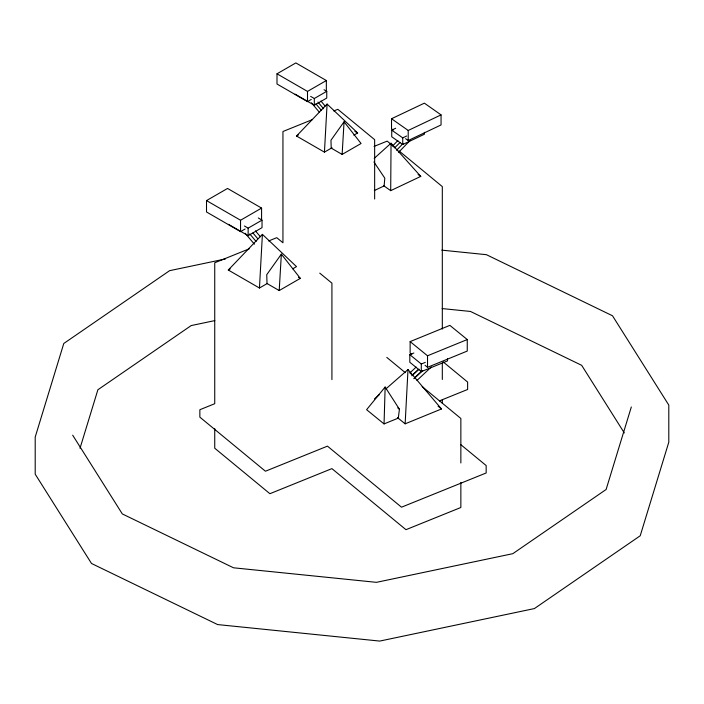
<?xml version="1.0" encoding="UTF-8"?>
<svg xmlns="http://www.w3.org/2000/svg" width="704" height="704" viewBox="0 0 704 704"><rect width="100%" height="100%" fill="white"/><g stroke="black" fill="none" stroke-linecap="round" stroke-linejoin="round"><path stroke-width="1.06" d="M391.046 143.202L420.763 176.396L390.702 190.652L391.046 143.202L374.176 158.409M384.058 423.922L385.141 387.033L366.599 409.693L384.058 423.922L398.297 418.106L399.423 409.253L385.141 387.033M408.003 369.565L441.496 408.962L405.143 423.826L408.003 369.565L385.95 388.854M262.407 234.362L228.298 270.028L259.45 288.015L262.407 234.362L296.507 266.622L292.706 268.814M327.087 104.069L296.525 136.03L324.438 152.143L327.087 104.069L357.641 132.977L353.848 135.159M279.206 290.558L281.354 254.135L300.326 278.37L279.206 290.558L267.01 283.518L266.746 274.701L281.354 254.135M342.135 154.422L344.062 121.792L361.064 143.502L342.135 154.422L331.206 148.122L330.977 140.219L344.062 121.792M412.218 375.241L418.37 369.521M80.018 448.254L97.882 389.761L191.18 325.574L214.808 320.602M631.321 406.974L606.118 489.491L512.82 553.678L376.438 582.34L233.508 567.794L122.32 513.929L72.679 435.186M392.515 146.089L397.857 140.545M400.154 142.375L394.601 147.884M396.598 150.251L402.943 143.651M398.64 152.293L409.966 140.58M409.939 372.882L416.117 367.083M411.928 375.822L419.056 369.134M414.181 378.259L422.101 370.832M413.917 378.761L422.708 370.515M416.97 380.45L431.35 366.951M374.51 398.851L379.412 394.566M311.265 99.449L307.498 101.622L276.998 84.014L276.998 73.806L295.847 62.92L326.348 80.529L326.348 90.746M276.998 73.806L307.498 91.414L326.348 80.529M310.649 96.386L314.31 98.507L326.753 91.318L326.753 98.058L314.31 105.239L295.09 94.151M296.525 136.03L298.426 134.93M245.115 228.994L240.548 231.634L206.51 211.983L206.51 200.587L227.542 188.443L261.58 208.094L261.58 219.49M324.438 152.143L332.024 147.761M206.51 200.587L240.548 220.238L261.58 208.094M244.402 225.984L248.142 228.149L262.029 220.132L262.029 227.656L248.142 235.673L228.483 224.321M228.298 270.028L230.199 268.937M259.45 288.015L267.054 283.624M393.281 130.038L391.521 128.806L391.521 118.738L424.38 103.162L441.056 114.884L441.056 124.942L408.206 140.527L405.566 138.679M424.415 132.326L424.415 134.226L402.732 144.514L391.732 136.77L391.732 130.134L395.674 128.26M391.521 118.738L408.206 130.46L441.056 114.884M391.732 130.134L402.732 137.87L406.674 135.995M374.317 190.564L384.129 185.909L384.798 178.147L373.912 161.964M411.796 354.482L410.133 353.135L410.133 341.607L449.865 325.371L467.254 339.548L467.254 351.067L427.522 367.312L425.04 365.288M447.515 358.723L447.515 360.897L421.291 371.615L409.816 362.261L409.816 354.649L413.846 353.003M410.133 341.607L427.522 355.784L467.254 339.548M409.816 354.649L421.291 364.012L425.322 362.358M312.426 119.592L282.946 131.507L282.946 242.783L276.76 237.679L268.629 240.97M333.775 110.959L337.841 109.314L374.651 139.665L374.651 199.012M374.044 146.423L387.165 141.117L393.105 146.018M249.313 248.785L214.738 262.759L214.738 403.709L199.857 409.728L199.857 417.146L265.434 471.222L327.457 446.142L401.5 507.197L486.165 472.974L486.165 465.555L460.918 444.743M439.366 400.902L467.623 389.479L467.623 382.061L443.247 361.962M225.456 258.94L169.594 270.679L63.782 343.49L35.2 437.078L35.2 474.179L91.502 563.482L217.606 624.571L379.72 641.08L534.406 608.573L640.218 535.77L668.8 442.174L668.8 405.082L612.498 315.77L486.394 254.681L441.786 250.14M442.13 308.572L470.492 311.458L581.68 365.323L624.307 432.951M410.036 372.891L412.025 374.88M324.007 89.734L326.753 91.318M354.851 131.358L357.641 132.977M258.289 217.967L262.029 220.132M298.452 277.279L300.326 278.37M418.097 174.513L420.763 176.396M383.583 185.645L390.702 190.652M438.09 406.19L441.496 408.962M397.742 407.889L399.423 409.253M397.478 417.586L405.143 423.826M399.045 150.92L442.314 186.595L442.314 329.067M319.757 273.134L331.918 283.158L331.918 379.606M386.804 357.412L405.319 372.68M422.145 386.549L460.856 418.466L460.856 462.977M393.853 146.942L394.328 147.47M320.954 101.077L325.178 106.093M317.962 102.062L323.594 108.75M315.85 103.805L321.376 110.378M311.423 102.802L319.141 111.971M255.473 230.912L260.357 236.72M252.921 232.945L257.805 238.753M249.735 233.913L256.089 241.472M245.203 233.279L254.39 244.2M460.856 482.398L460.856 507.496L405.962 529.681L331.918 468.626L269.896 493.706L214.738 448.228L214.738 428.586M442.314 363.044L442.314 379.482M442.314 399.995L442.314 403.269M427.522 355.784L427.522 367.312M421.291 364.012L421.291 371.615M408.206 130.46L408.206 140.527M402.732 137.87L402.732 144.514M314.31 98.507L314.31 105.239M307.498 91.414L307.498 101.622M248.142 228.149L248.142 235.673M240.548 220.238L240.548 231.634"/></g></svg>
